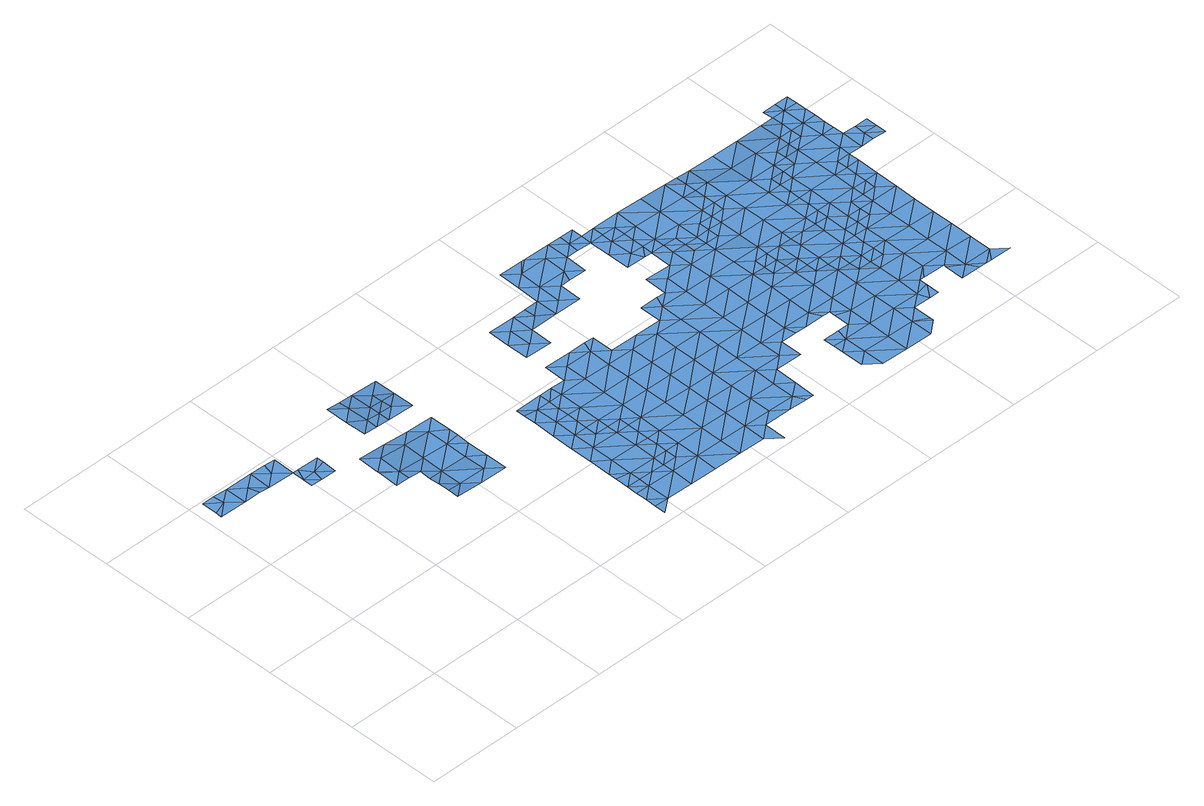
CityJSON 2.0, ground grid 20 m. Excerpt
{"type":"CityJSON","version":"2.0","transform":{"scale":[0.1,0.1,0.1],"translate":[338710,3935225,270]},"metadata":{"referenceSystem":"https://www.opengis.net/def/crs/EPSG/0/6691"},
"CityObjects":{
"waterbody1":{"type":"WaterBody","attributes":{"name":"6","class":"1140","function":"1","WaterBodyRiverFloodingRiskAttribute.description":"3","WaterBodyRiverFloodingRiskAttribute.rankOrg":"1","WaterBodyRiverFloodingRiskAttribute.adminType":"2","WaterBodyRiverFloodingRiskAttribute.scale":"L1"},"geometry":[{"type":"MultiSurface","lod":"1","boundaries":[[[0,1,2]],[[3,0,2]],[[4,3,5]],[[4,6,3]],[[7,8,9]],[[10,1,0]],[[11,2,1]],[[3,12,5]],[[2,12,3]],[[6,0,3]],[[8,7,13]],[[14,8,13]],[[11,8,14]],[[9,8,11]],[[9,11,1]],[[10,9,1]]]}]},
"waterbody2":{"type":"WaterBody","attributes":{"name":"6","class":"1140","function":"1","WaterBodyRiverFloodingRiskAttribute.description":"3","WaterBodyRiverFloodingRiskAttribute.rankOrg":"1","WaterBodyRiverFloodingRiskAttribute.adminType":"2","WaterBodyRiverFloodingRiskAttribute.scale":"L1"},"geometry":[{"type":"MultiSurface","lod":"1","boundaries":[[[15,16,7]],[[17,18,15]],[[15,18,16]],[[16,18,19]],[[19,18,20]],[[17,15,21]],[[17,22,18]],[[20,18,22]]]}]},
"waterbody3":{"type":"WaterBody","attributes":{"name":"6","class":"1140","function":"1","WaterBodyRiverFloodingRiskAttribute.description":"3","WaterBodyRiverFloodingRiskAttribute.rankOrg":"1","WaterBodyRiverFloodingRiskAttribute.adminType":"2","WaterBodyRiverFloodingRiskAttribute.scale":"L1"},"geometry":[{"type":"MultiSurface","lod":"1","boundaries":[[[23,24,25]],[[26,25,24]],[[25,26,27]],[[28,27,26]],[[28,29,27]],[[29,28,30]],[[31,32,33]],[[32,34,33]],[[32,35,34]],[[36,37,38]],[[36,38,39]],[[31,39,38]],[[31,38,40]],[[24,35,32]],[[41,26,24]],[[41,28,26]],[[31,33,39]],[[42,31,40]],[[40,43,44]],[[45,41,46]],[[47,48,49]],[[47,50,48]],[[50,30,48]],[[30,28,48]],[[41,48,28]],[[48,41,49]],[[45,49,41]],[[44,46,40]],[[46,42,40]],[[41,42,46]],[[42,41,24]],[[24,32,42]],[[42,32,31]],[[24,23,35]],[[40,51,43]],[[51,40,37]],[[38,37,40]]]}]},
"waterbody4":{"type":"WaterBody","attributes":{"name":"6","class":"1140","function":"1","WaterBodyRiverFloodingRiskAttribute.description":"3","WaterBodyRiverFloodingRiskAttribute.rankOrg":"1","WaterBodyRiverFloodingRiskAttribute.adminType":"2","WaterBodyRiverFloodingRiskAttribute.scale":"L1"},"geometry":[{"type":"MultiSurface","lod":"1","boundaries":[[[52,53,54]],[[55,54,56]],[[57,56,54]],[[58,57,54]],[[59,60,55]],[[53,58,54]],[[61,62,63]],[[62,64,63]],[[63,64,65]],[[59,55,65]],[[60,52,55]],[[63,56,61]],[[65,56,63]],[[55,56,65]],[[52,54,55]],[[66,57,58]]]}]},
"waterbody5":{"type":"WaterBody","attributes":{"name":"6","class":"1140","function":"1","WaterBodyRiverFloodingRiskAttribute.description":"3","WaterBodyRiverFloodingRiskAttribute.rankOrg":"1","WaterBodyRiverFloodingRiskAttribute.adminType":"2","WaterBodyRiverFloodingRiskAttribute.scale":"L1"},"geometry":[{"type":"MultiSurface","lod":"1","boundaries":[[[67,68,69]],[[69,70,67]],[[71,72,68]],[[72,71,73]],[[68,67,71]],[[74,73,71]],[[75,71,67]],[[71,76,74]],[[75,76,71]],[[75,67,77]],[[78,76,75]],[[79,75,77]],[[75,80,78]],[[81,79,77]],[[80,75,79]],[[82,83,84]],[[85,82,84]],[[83,86,84]],[[87,88,89]],[[84,90,85]],[[87,80,79]],[[89,80,87]],[[91,90,92]],[[91,85,90]],[[86,93,84]],[[81,94,79]],[[87,95,88]],[[95,96,97]],[[97,88,95]],[[98,92,99]],[[92,90,99]],[[100,87,79]],[[101,98,102]],[[95,103,96]],[[94,104,79]],[[98,99,102]],[[105,96,103]],[[93,105,103]],[[90,84,106]],[[84,93,106]],[[87,100,95]],[[107,102,99]],[[93,103,106]],[[108,103,95]],[[99,90,109]],[[79,104,100]],[[109,90,106]],[[110,107,99]],[[111,106,103]],[[110,99,109]],[[94,112,104]],[[95,100,108]],[[113,103,108]],[[114,115,107]],[[116,109,106]],[[104,117,100]],[[114,107,110]],[[112,94,118]],[[111,103,113]],[[111,116,106]],[[119,108,100]],[[120,110,109]],[[114,121,115]],[[104,112,117]],[[122,113,108]],[[123,114,110]],[[119,100,117]],[[120,109,116]],[[112,118,124]],[[120,123,110]],[[118,125,124]],[[126,111,113]],[[122,108,119]],[[127,117,112]],[[128,116,111]],[[121,114,123]],[[129,127,112]],[[112,124,129]],[[126,113,122]],[[130,119,117]],[[131,120,116]],[[132,123,120]],[[133,121,123]],[[127,130,117]],[[128,111,126]],[[128,131,116]],[[124,134,129]],[[119,135,122]],[[131,132,120]],[[136,133,123]],[[130,135,119]],[[137,126,122]],[[136,123,132]],[[135,137,122]],[[129,138,127]],[[139,128,126]],[[129,134,138]],[[138,140,127]],[[141,138,134]],[[127,142,130]],[[128,143,131]],[[132,131,144]],[[140,142,127]],[[142,135,130]],[[139,126,137]],[[139,143,128]],[[145,138,141]],[[146,137,135]],[[144,131,143]],[[147,140,138]],[[147,138,145]],[[148,146,135]],[[148,135,142]],[[137,149,139]],[[150,140,147]],[[151,144,143]],[[142,140,150]],[[139,149,143]],[[152,148,142]],[[137,146,149]],[[142,150,152]],[[151,143,153]],[[148,154,146]],[[143,149,153]],[[148,152,155]],[[151,156,157]],[[156,151,153]],[[152,150,158]],[[149,146,154]],[[148,155,154]],[[158,159,152]],[[160,157,156]],[[153,149,161]],[[155,152,159]],[[161,149,154]],[[162,160,156]],[[156,153,163]],[[164,162,156]],[[153,161,163]],[[165,166,155]],[[155,159,165]],[[164,156,163]],[[154,155,166]],[[159,167,165]],[[168,169,170]],[[164,171,162]],[[169,168,172]],[[161,154,173]],[[174,162,171]],[[173,154,166]],[[175,176,177]],[[165,167,178]],[[175,170,169]],[[177,170,175]],[[163,161,179]],[[180,169,172]],[[179,161,173]],[[178,181,165]],[[182,171,164]],[[164,163,183]],[[176,175,184]],[[174,171,185]],[[186,175,169]],[[183,163,179]],[[166,165,187]],[[182,185,171]],[[175,188,184]],[[187,165,181]],[[186,169,180]],[[182,164,183]],[[178,189,181]],[[186,190,175]],[[173,166,191]],[[173,192,179]],[[175,190,188]],[[191,166,187]],[[193,194,185]],[[179,192,183]],[[182,193,185]],[[181,189,195]],[[196,197,188]],[[173,191,192]],[[198,181,195]],[[197,196,195]],[[192,199,183]],[[183,200,182]],[[201,194,193]],[[188,190,196]],[[202,203,180]],[[204,191,187]],[[199,200,183]],[[186,180,203]],[[186,205,190]],[[193,182,206]],[[187,181,204]],[[207,201,193]],[[208,192,191]],[[195,196,198]],[[203,205,186]],[[204,181,198]],[[207,193,206]],[[190,209,196]],[[210,208,191]],[[206,182,200]],[[208,211,192]],[[212,199,192]],[[201,207,213]],[[205,209,190]],[[211,212,192]],[[196,214,198]],[[191,204,210]],[[215,206,200]],[[202,216,203]],[[209,214,196]],[[217,200,199]],[[218,208,210]],[[217,199,212]],[[219,215,200]],[[220,203,216]],[[203,221,205]],[[203,220,221]],[[210,204,222]],[[223,217,212]],[[204,198,224]],[[225,218,210]],[[217,226,200]],[[227,225,210]],[[224,198,214]],[[221,228,205]],[[227,210,222]],[[205,228,209]],[[200,226,219]],[[222,204,224]],[[223,229,217]],[[209,230,214]],[[231,228,221]],[[228,230,209]],[[232,222,224]],[[233,224,214]],[[234,219,235]],[[219,226,235]],[[229,236,217]],[[237,233,214]],[[238,234,239]],[[239,234,235]],[[224,240,232]],[[217,241,226]],[[242,240,224]],[[224,233,242]],[[243,228,231]],[[214,230,237]],[[244,236,229]],[[245,230,228]],[[226,246,235]],[[247,239,235]],[[243,245,228]],[[243,231,248]],[[217,236,241]],[[249,233,237]],[[244,250,236]],[[226,241,246]],[[247,235,246]],[[230,245,251]],[[249,237,252]],[[251,245,253]],[[254,241,236]],[[250,254,236]],[[237,230,255]],[[256,257,258]],[[256,247,246]],[[258,247,256]],[[230,251,255]],[[252,237,255]],[[259,260,261]],[[260,257,256]],[[259,257,260]],[[251,253,262]],[[254,250,263]],[[246,241,264]],[[265,252,255]],[[266,252,265]],[[241,254,264]],[[267,266,265]],[[268,261,260]],[[269,270,271]],[[272,261,268]],[[251,273,255]],[[256,246,274]],[[263,275,254]],[[276,260,256]],[[273,251,262]],[[274,246,264]],[[270,269,262]],[[277,275,263]],[[278,267,265]],[[279,267,278]],[[275,280,254]],[[281,279,282]],[[269,271,283]],[[255,284,265]],[[264,254,280]],[[282,279,278]],[[256,274,276]],[[262,269,273]],[[285,278,265]],[[286,287,264]],[[288,269,283]],[[264,280,286]],[[268,260,289]],[[274,264,287]],[[255,273,284]],[[260,276,289]],[[290,276,274]],[[291,290,274]],[[282,278,292]],[[291,274,287]],[[293,269,288]],[[294,292,278]],[[265,284,285]],[[285,294,278]],[[295,268,289]],[[293,296,269]],[[297,293,288]],[[273,269,296]],[[298,276,290]],[[276,299,289]],[[296,300,273]],[[301,293,297]],[[302,285,284]],[[298,299,276]],[[294,303,292]],[[284,273,300]],[[303,304,305]],[[306,298,290]],[[305,292,303]],[[289,307,295]],[[300,302,284]],[[308,304,303]],[[302,309,285]],[[306,310,298]],[[311,303,294]],[[294,285,309]],[[289,299,307]],[[310,312,298]],[[313,299,298]],[[309,311,294]],[[312,313,298]],[[308,303,314]],[[311,314,303]],[[315,307,299]],[[315,299,313]],[[311,316,314]],[[317,314,316]],[[318,317,316]],[[315,313,319]],[[320,318,316]],[[321,318,320]],[[307,315,322]],[[323,321,324]],[[319,325,315]],[[324,321,320]],[[326,322,315]],[[325,319,327]],[[315,325,326]],[[328,322,326]]]}]},
"waterbody6":{"type":"WaterBody","attributes":{"name":"6","class":"1140","function":"1","WaterBodyRiverFloodingRiskAttribute.description":"3","WaterBodyRiverFloodingRiskAttribute.rankOrg":"2","WaterBodyRiverFloodingRiskAttribute.adminType":"2","WaterBodyRiverFloodingRiskAttribute.scale":"L1"},"geometry":[{"type":"MultiSurface","lod":"1","boundaries":[[[57,66,329]],[[330,62,329]],[[329,62,61]],[[56,57,61]],[[61,57,329]],[[330,329,66]]]}]},
"waterbody7":{"type":"WaterBody","attributes":{"name":"6","class":"1140","function":"1","WaterBodyRiverFloodingRiskAttribute.description":"3","WaterBodyRiverFloodingRiskAttribute.rankOrg":"2","WaterBodyRiverFloodingRiskAttribute.adminType":"2","WaterBodyRiverFloodingRiskAttribute.scale":"L1"},"geometry":[{"type":"MultiSurface","lod":"1","boundaries":[[[89,88,331]],[[89,78,80]],[[86,332,93]],[[96,332,333]],[[105,93,332]],[[334,333,332]],[[97,96,333]],[[78,89,331]],[[78,331,76]],[[335,336,331]],[[337,338,339]],[[335,333,334]],[[335,331,333]],[[340,73,336]],[[336,335,341]],[[340,336,341]],[[73,74,336]],[[76,331,336]],[[88,333,331]],[[88,97,333]],[[334,342,335]],[[343,342,334]],[[343,334,344]],[[334,83,344]],[[334,332,83]],[[345,338,346]],[[86,83,332]],[[74,76,336]],[[337,339,347]],[[342,341,335]],[[337,347,344]],[[337,344,85]],[[82,85,344]],[[91,92,337]],[[337,92,338]],[[338,92,98]],[[101,346,338]],[[98,101,338]],[[85,91,337]],[[344,83,82]],[[347,343,344]],[[338,345,339]],[[96,105,332]]]}]},
"waterbody8":{"type":"WaterBody","attributes":{"name":"6","class":"1140","function":"1","WaterBodyRiverFloodingRiskAttribute.description":"3","WaterBodyRiverFloodingRiskAttribute.rankOrg":"2","WaterBodyRiverFloodingRiskAttribute.adminType":"2","WaterBodyRiverFloodingRiskAttribute.scale":"L1"},"geometry":[{"type":"MultiSurface","lod":"1","boundaries":[[[348,349,350]],[[351,352,353]],[[352,351,354]],[[354,351,355]],[[355,351,356]],[[356,357,358]],[[359,360,361]],[[358,357,362]],[[359,349,360]],[[363,360,349]],[[364,360,363]],[[364,357,365]],[[366,367,361]],[[361,367,368]],[[361,368,359]],[[368,369,359]],[[359,350,349]],[[369,350,359]],[[349,370,363]],[[370,349,348]],[[371,366,361]],[[372,365,373]],[[357,356,365]],[[364,365,372]],[[357,364,362]],[[360,371,361]],[[371,372,373]],[[360,372,371]],[[360,364,372]],[[358,355,356]],[[351,353,356]],[[355,358,374]],[[355,374,354]]]}]},
"waterbody9":{"type":"WaterBody","attributes":{"name":"6","class":"1140","function":"1","WaterBodyRiverFloodingRiskAttribute.description":"3","WaterBodyRiverFloodingRiskAttribute.rankOrg":"1","WaterBodyRiverFloodingRiskAttribute.adminType":"2","WaterBodyRiverFloodingRiskAttribute.scale":"L1"},"geometry":[{"type":"MultiSurface","lod":"1","boundaries":[[[375,376,377]],[[378,377,376]],[[379,369,376]],[[376,369,368]],[[378,376,368]],[[380,379,376]],[[375,380,376]]]}]},
"waterbody10":{"type":"WaterBody","attributes":{"name":"6","class":"1140","function":"1","WaterBodyRiverFloodingRiskAttribute.description":"3","WaterBodyRiverFloodingRiskAttribute.rankOrg":"1","WaterBodyRiverFloodingRiskAttribute.adminType":"2","WaterBodyRiverFloodingRiskAttribute.scale":"L1"},"geometry":[{"type":"MultiSurface","lod":"1","boundaries":[[[381,382,383]],[[383,382,384]],[[385,383,386]],[[387,386,383]],[[382,388,384]],[[388,382,389]],[[390,382,381]],[[194,388,389]],[[389,382,390]],[[377,381,383]],[[384,387,383]],[[385,377,383]]]}]},
"waterbody11":{"type":"WaterBody","attributes":{"name":"6","class":"1140","function":"1","WaterBodyRiverFloodingRiskAttribute.description":"3","WaterBodyRiverFloodingRiskAttribute.rankOrg":"2","WaterBodyRiverFloodingRiskAttribute.adminType":"2","WaterBodyRiverFloodingRiskAttribute.scale":"L1"},"geometry":[{"type":"MultiSurface","lod":"1","boundaries":[[[385,391,377]],[[375,377,391]],[[385,386,391]],[[388,194,392]],[[384,388,392]],[[194,201,392]],[[392,393,384]],[[387,384,393]],[[386,387,393]],[[201,213,392]],[[391,386,394]],[[386,393,394]],[[395,393,392]],[[207,206,215]],[[396,392,213]],[[213,207,397]],[[207,215,397]],[[396,213,397]],[[395,392,396]],[[394,393,395]],[[215,234,397]],[[234,215,219]],[[234,238,397]],[[396,397,238]],[[398,394,395]],[[396,399,395]],[[396,238,399]],[[238,239,399]],[[400,395,399]],[[398,395,401]],[[239,258,399]],[[395,400,401]],[[257,400,399]],[[258,239,247]],[[258,257,399]],[[259,261,400]],[[400,261,401]],[[259,400,257]],[[272,401,261]]]}]},
"waterbody12":{"type":"WaterBody","attributes":{"name":"6","class":"1140","function":"1","WaterBodyRiverFloodingRiskAttribute.description":"3","WaterBodyRiverFloodingRiskAttribute.rankOrg":"2","WaterBodyRiverFloodingRiskAttribute.adminType":"2","WaterBodyRiverFloodingRiskAttribute.scale":"L1"},"geometry":[{"type":"MultiSurface","lod":"1","boundaries":[[[325,402,326]],[[319,403,327]],[[313,312,319]],[[404,405,406]],[[275,277,407]],[[240,408,409]],[[410,408,281]],[[279,281,408]],[[282,292,305]],[[305,304,411]],[[304,407,411]],[[286,280,412]],[[413,412,414]],[[308,414,304]],[[411,407,277]],[[411,277,281]],[[282,305,411]],[[411,281,282]],[[279,408,267]],[[414,407,304]],[[412,407,414]],[[280,407,412]],[[280,275,407]],[[409,222,232]],[[227,222,409]],[[415,229,225]],[[410,281,277]],[[263,250,410]],[[244,229,415]],[[312,310,403]],[[403,310,416]],[[417,418,419]],[[420,417,419]],[[421,417,420]],[[250,415,410]],[[410,415,408]],[[266,267,422]],[[249,266,422]],[[249,422,233]],[[408,415,409]],[[277,263,410]],[[423,229,223]],[[423,225,229]],[[218,225,423]],[[218,423,208]],[[266,249,252]],[[242,233,422]],[[291,287,424]],[[424,287,412]],[[412,413,424]],[[403,416,418]],[[413,416,424]],[[416,413,323]],[[321,323,413]],[[317,318,414]],[[413,414,318]],[[408,422,267]],[[308,317,414]],[[308,314,317]],[[420,425,426]],[[427,425,420]],[[418,323,324]],[[321,413,318]],[[306,291,424]],[[287,286,412]],[[428,404,429]],[[402,430,429]],[[415,250,244]],[[426,431,421]],[[432,433,417]],[[422,408,240]],[[406,434,404]],[[434,328,404]],[[429,404,402]],[[326,402,404]],[[328,326,404]],[[325,327,402]],[[402,327,433]],[[435,402,433]],[[430,402,435]],[[426,421,420]],[[225,409,415]],[[409,225,227]],[[420,419,427]],[[324,419,418]],[[433,403,418]],[[416,323,418]],[[310,424,416]],[[319,312,403]],[[232,240,409]],[[432,435,433]],[[327,403,433]],[[424,310,306]],[[306,290,291]],[[211,208,423]],[[242,422,240]],[[223,212,211]],[[223,211,423]],[[404,428,405]],[[417,433,418]]]}]}
},
"vertices":[
[65,528,30],[94,551,30],[66,574,30],[37,552,31],[9,542,31],[9,575,31],[8,529,31],[178,526,28],[151,550,29],[122,527,29],[100,528,30],[123,573,30],[34,575,31],[179,572,29],[156,573,29],
[178,500,28],[189,526,28],[201,479,28],[206,503,28],[235,525,28],[235,510,28],[178,480,28],[234,479,28],
[460,409,14],[431,406,14],[459,382,14],[430,360,14],[458,336,15],[430,314,16],[458,290,16],[401,291,16],[375,453,16],[432,452,13],[404,476,14],[461,475,13],[460,429,14],[291,478,20],[290,432,20],[319,454,20],[348,477,18],[318,408,19],[374,361,15],[375,407,15],[289,385,19],[318,385,18],[345,361,16],[346,384,17],[345,315,18],[373,315,16],[345,338,17],[344,292,18],[290,428,20],
[349,569,12],[348,523,14],[377,546,14],[378,592,11],[406,568,11],[405,545,13],[377,523,13],[378,615,10],[350,616,11],[434,568,9],[463,567,9],[435,591,7],[463,613,7],[407,614,9],[405,522,12],
[595,33,20],[567,57,20],[566,34,20],[566,11,20],[595,79,20],[567,80,20],[568,103,20],[596,103,20],[652,78,20],[624,102,20],[651,32,20],[652,101,20],[709,77,20],[681,101,20],[708,31,20],[627,264,19],[627,241,19],[655,263,19],[628,287,19],[655,240,19],[710,124,20],[682,147,20],[681,124,20],[656,309,19],[628,310,19],[628,333,19],[683,240,19],[765,30,20],[710,170,20],[682,193,20],[682,170,20],[629,356,19],[657,356,19],[766,123,20],[629,379,19],[655,379,19],[711,216,20],[765,76,20],[683,217,20],[712,262,19],[686,378,19],[767,169,20],[713,308,19],[714,355,19],[769,261,19],[822,75,20],[768,215,20],[715,401,19],[687,424,19],[770,307,19],[823,122,20],[821,29,20],[824,168,19],[770,354,19],[743,423,19],[825,214,19],[771,400,19],[850,52,20],[849,5,20],[825,260,19],[880,120,19],[826,306,19],[879,74,20],[880,167,19],[827,353,19],[799,376,19],[779,423,19],[907,51,20],[881,213,19],[800,422,19],[882,259,19],[935,73,19],[883,305,19],[936,119,19],[947,50,19],[937,166,19],[884,352,19],[856,375,19],[963,50,19],[939,258,19],[964,96,19],[938,212,19],[940,304,19],[965,142,19],[912,374,19],[994,165,19],[940,351,19],[995,257,19],[995,211,19],[941,397,19],[913,420,19],[1022,141,19],[1022,187,19],[951,420,19],[996,303,19],[970,419,19],[997,350,19],[998,396,19],[1051,210,19],[1052,256,19],[1056,187,19],[1077,48,20],[1105,70,20],[1077,94,20],[999,442,19],[1105,24,20],[1053,302,19],[971,466,19],[1106,116,19],[1078,140,19],[1078,117,19],[1079,186,19],[1054,349,19],[1161,23,20],[1108,209,19],[1055,441,18],[1055,395,19],[1111,139,19],[1027,465,18],[1162,69,19],[1109,255,19],[1135,139,19],[1120,186,19],[1163,115,19],[1110,301,19],[1110,347,19],[1056,487,17],[1028,511,17],[1136,185,19],[1164,162,19],[1136,172,19],[1165,208,19],[1111,394,18],[1112,440,17],[1057,510,17],[1218,22,19],[1219,68,19],[1165,254,19],[1220,114,19],[1084,464,17],[1085,487,16],[1138,324,19],[1220,161,19],[1166,300,19],[1139,347,18],[1139,370,18],[1085,510,16],[1221,207,19],[1112,463,17],[1247,45,19],[1168,393,18],[1167,323,19],[1141,463,16],[1247,52,19],[1247,91,19],[1194,277,19],[1167,370,18],[1222,253,19],[1195,323,18],[1169,439,16],[1195,300,18],[1276,113,19],[1196,369,18],[1277,160,19],[1283,90,19],[1222,276,18],[1250,229,19],[1141,486,16],[1170,485,15],[1225,392,17],[1278,206,19],[1142,509,15],[1170,508,15],[1251,276,18],[1225,438,16],[1250,252,18],[1305,120,18],[1224,369,17],[1305,136,18],[1226,484,15],[1198,508,14],[1304,90,19],[1278,229,18],[1252,368,17],[1334,159,18],[1307,228,18],[1314,136,18],[1281,391,16],[1334,205,18],[1227,530,14],[1199,554,14],[1199,531,14],[1200,577,13],[1228,577,13],[1200,600,13],[1362,135,18],[1281,368,16],[1282,437,16],[1335,251,18],[1307,251,18],[1307,275,17],[1229,623,11],[1389,111,18],[1361,128,18],[1361,89,18],[1200,623,12],[1390,158,18],[1283,483,15],[1309,390,16],[1284,529,14],[1309,367,16],[1336,297,17],[1308,298,17],[1310,413,16],[1308,321,17],[1337,320,16],[1402,88,18],[1391,204,17],[1392,250,17],[1310,436,16],[1311,459,16],[1417,88,18],[1285,576,11],[1312,506,14],[1311,483,15],[1365,320,16],[1446,110,18],[1393,296,16],[1285,622,10],[1447,156,18],[1429,87,18],[1340,528,14],[1341,574,12],[1448,203,17],[1474,87,18],[1449,249,16],[1394,342,16],[1366,366,16],[1365,343,16],[1340,505,15],[1342,621,10],[1394,365,16],[1449,295,16],[1368,505,15],[1450,341,16],[1369,528,14],[1369,551,13],[1422,365,16],[1398,573,13],[1451,388,16],[1423,388,16],[1423,411,16],[1397,550,14],[1452,434,16],[1424,434,16],[1399,620,11],[1424,457,16],[1452,457,16],[1426,573,13],[1427,596,13],[1426,550,14],[1427,619,12],
[434,545,11],[462,521,11],
[653,125,20],[655,217,20],[654,171,20],[598,218,20],[597,172,20],[596,126,20],[600,310,19],[600,357,18],[572,334,19],[568,131,20],[568,149,20],[569,195,20],[570,242,19],[599,264,19],[572,360,19],[573,380,18],[571,288,19],
[855,653,15],[832,630,15],[861,653,15],[716,493,12],[688,471,12],[744,470,12],[688,517,11],[717,540,11],[745,516,12],[774,539,12],[746,562,11],[889,629,16],[831,584,15],[888,583,16],[773,562,12],[803,607,15],[802,561,14],[802,515,14],[879,560,16],[916,559,16],[917,605,16],[917,651,16],[804,654,15],[859,560,15],[830,537,14],[858,514,14],[689,563,11],
[974,627,16],[945,628,16],[973,604,16],[943,605,16],[946,651,16],[974,650,16],
[972,558,17],[1000,534,18],[1001,581,16],[1029,557,17],[1002,604,16],[1030,603,16],[1030,580,16],[1029,534,17],[1012,511,17],[972,512,18],
[1002,627,16],[1057,533,16],[1058,580,16],[1059,626,17],[1115,579,15],[1114,532,15],[1113,486,16],[1115,625,16],[1170,531,14],[1171,578,14],[1172,624,13],
[1454,572,14],[1397,527,15],[1455,619,12],[1484,641,11],[1456,642,11],[1338,390,16],[1279,298,17],[1223,299,18],[1280,344,17],[1337,343,16],[1339,436,16],[1395,435,16],[1394,389,16],[1224,345,18],[1396,481,16],[1482,503,15],[1453,480,16],[1481,456,16],[1509,479,15],[1510,502,15],[1279,252,18],[1167,346,18],[1339,482,15],[1537,455,16],[1538,478,15],[1509,456,16],[1484,618,12],[1483,595,13],[1483,572,14],[1538,502,15],[1482,526,15],[1454,526,15],[1427,642,11],[1482,549,14]
]}
